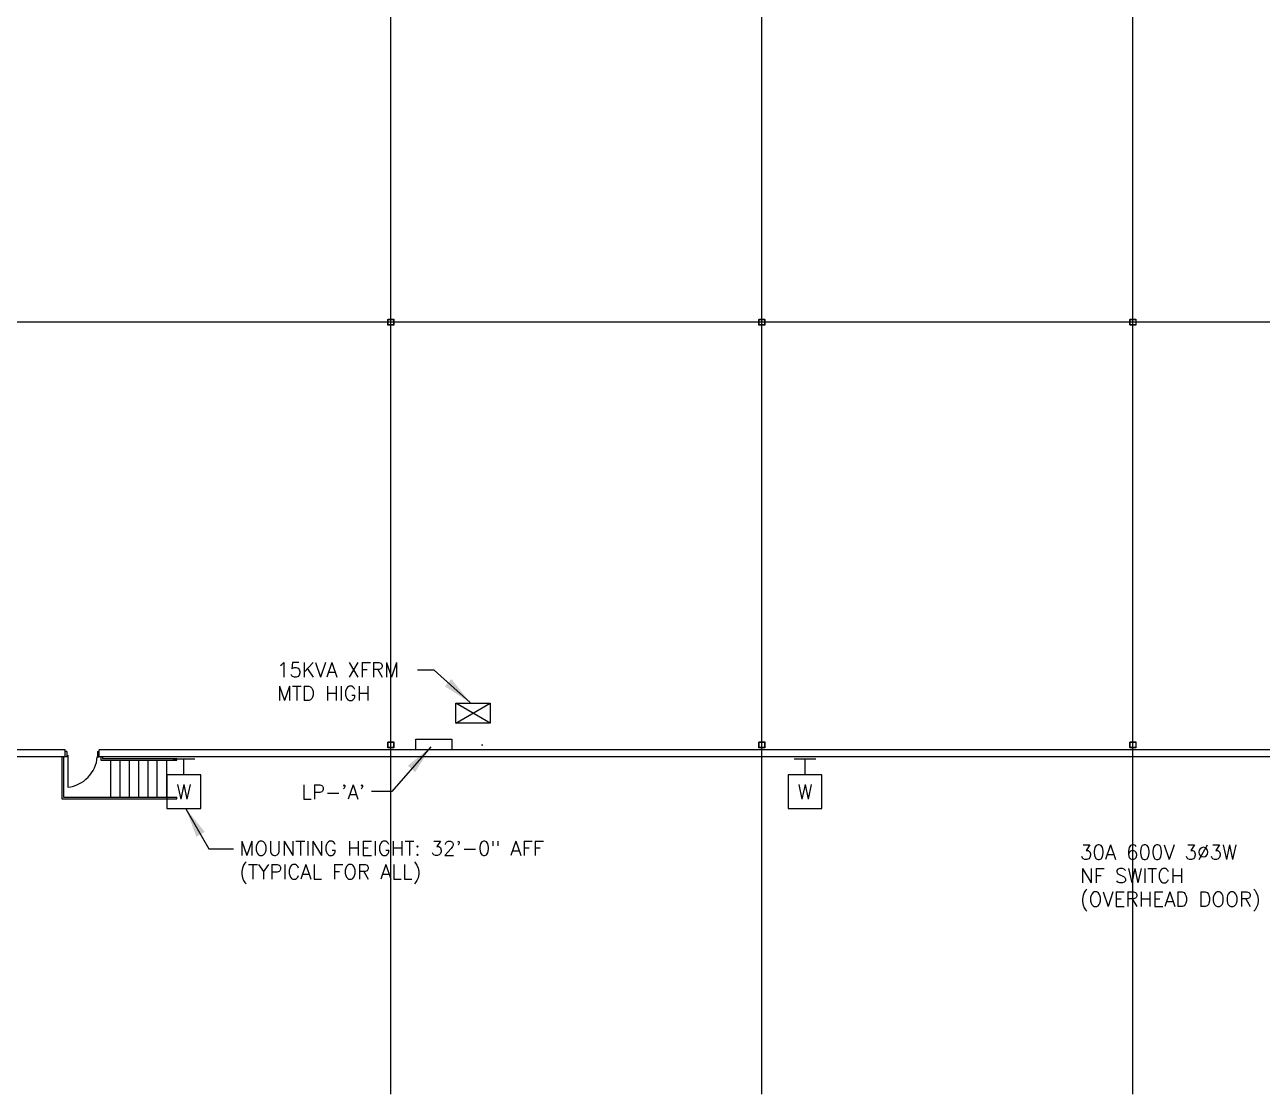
# Model space of a CAD drawing. Header units: millimetres. Extents: x 626570 to 643256, y 6233 to 11343.
# Drawn here: x 629262 to 630702, y 6628 to 7873 of the extents above; entities that cross this region are included whole.
import ezdxf
from ezdxf.enums import TextEntityAlignment as Align

# ---------------------------------------------------------------- set-up
doc = ezdxf.new("R2010")
doc.units = ezdxf.units.MM
doc.header["$LTSCALE"] = 4000
doc.header["$MEASUREMENT"] = 0
doc.linetypes.add('DASHDOT', pattern=[1, 0.5, -0.25, 0, -0.25])
doc.layers.get('0').update_dxf_attribs({"linetype": 'CONTINUOUS'})
for name, color, linetype in [('2012-201_DOOR', 4, 'CONTINUOUS'), ('2012-201_STAIRS', 4, 'CONTINUOUS'), ('2012-201_WALL-FLEXWALL', 7, 'CONTINUOUS'), ('DOOR-THRESHOLD-42', 4, 'CONTINUOUS'), ('LTG', 6, 'CONTINUOUS'), ('MASTERFOUNDATION_1', 4, 'DASHDOT'), ('MASTERFOUNDATION_25', 7, 'CONTINUOUS'), ('POWER', 3, 'CONTINUOUS')]:
    doc.layers.add(name, color=color, linetype=linetype)
doc.styles.get("Standard").update_dxf_attribs({"font": 'simplex.shx'})
doc.dimstyles.get("Standard").update_dxf_attribs({"dimtxt": 0.18, "dimasz": 0.18, "dimexe": 0.18, "dimexo": 0.0625, "dimgap": 0.09, "dimtad": 0, "dimtih": 1, "dimtoh": 1, "dimdec": 4, "dimzin": 0, "dimdsep": 46, "dimtxsty": 'Standard', "dimcen": 0.09, "dimadec": 0, "dimazin": 0, "dimtfac": 1, "dimtdec": 4, "dimtofl": 0, "dimtmove": 0, "dimatfit": 3, "dimfxl": 1, "dimtolj": 1, "dimtzin": 0, "dimarcsym": 0})

# ---------------------------------------------------------------- blocks, each defined once
blk = doc.blocks.new('WD')
for p, q in [((322, 0), (-322, 0)), ((0, -465), (0, 0))]:
    blk.add_line(p, q)
blk.add_lwpolyline([(-500, -465), (-500, -1465), (500, -1465), (500, -465)], close=True)
blk.add_text('W', height=430).set_placement((0, -965), align=Align.MIDDLE)
blk = doc.blocks.new('42PNL')
blk.add_lwpolyline([(-178, 0), (178, 0), (178, -105), (-178, -105)], close=True)
blk = doc.blocks.new('15KVA')
for p, q in [((254, -292), (-254, 0)), ((-254, -292), (254, 0))]:
    blk.add_line(p, q)
blk.add_lwpolyline([(-254, 0), (254, 0), (254, -292), (-254, -292)], close=True)

msp = doc.modelspace()

# ---------------------------------------------------------------- linework, layer by layer
at = {"layer": '2012-201_DOOR', "linetype": 'Continuous'}
for p, q in [((629310.6, 7026.5), (629308.7, 7026.5)), ((629310.6, 7020.6), (629308.7, 7020.6)), ((629310.6, 7026.5), (629310.6, 7020.6)), ((629311.6, 7022.6), (629311.6, 6985.2)), ((629346.1, 7026.5), (629348, 7026.5)), ((629346.1, 7026.5), (629346.1, 7020.6)), ((629346.1, 7020.6), (629348, 7020.6))]:
    msp.add_line(p, q, dxfattribs=at)
at = {"layer": '2012-201_STAIRS', "linetype": 'Continuous'}
for p, q in [((629304.7, 7020.6), (629304.7, 6971.4)), ((629306.7, 7020.6), (629306.7, 6973.4)), ((629350, 7020.6), (629350, 7016.7)), ((629350, 7016.7), (629438.6, 7016.7)), ((629352, 7020.6), (629352, 7018.7)), ((629352, 7018.7), (629438.6, 7018.7)), ((629361.8, 6973.4), (629361.8, 7016.7)), ((629372.6, 6973.4), (629372.6, 7016.7)), ((629383.5, 6973.4), (629383.5, 7016.7)), ((629394.3, 6973.4), (629394.3, 7016.7)), ((629405.1, 6973.4), (629405.1, 7016.7)), ((629415.9, 6973.4), (629415.9, 7016.7)), ((629426.8, 6973.4), (629426.8, 7016.7)), ((629438.6, 7016.7), (629438.6, 7018.7)), ((629306.7, 6973.4), (629438.6, 6973.4)), ((629438.6, 6971.4), (629438.6, 6973.4)), ((629304.7, 6971.4), (629438.6, 6971.4))]:
    msp.add_line(p, q, dxfattribs=at)
at = {"layer": '2012-201_WALL-FLEXWALL', "linetype": 'Continuous'}
for p, q in [((629308.7, 7028.5), (627960.4, 7028.5)), ((629308.7, 7020.6), (627960.4, 7020.6)), ((629308.7, 7020.6), (629308.7, 7028.5)), ((630994.2, 7028.5), (629348, 7028.5)), ((629348, 7020.6), (629348, 7028.5)), ((630994.2, 7020.6), (629348, 7020.6))]:
    msp.add_line(p, q, dxfattribs=at)
at = {"layer": 'DOOR-THRESHOLD-42', "linetype": 'Continuous'}
msp.add_arc((629307.7, 7023.4), 38.4, 275.795, 355.819, dxfattribs=at)
at = {"layer": 'MASTERFOUNDATION_1', "linetype": 'DASHDOT'}
for p, q in [((629687.8, 6627.5), (629687.8, 11123.2)), ((630119.8, 6627.5), (630119.8, 11123.2)), ((630551.8, 6627.5), (630551.8, 11123.2)), ((643023.9, 7526.6), (626795.2, 7526.6)), ((643023.9, 7526.6), (626795.2, 7526.6)), ((626794.1, 7034.4), (643036.1, 7034.4))]:
    msp.add_line(p, q, dxfattribs=at)
at = {"layer": 'MASTERFOUNDATION_25', "linetype": 'Continuous', "flags": 128}
for points in [[(629684.9, 7530.1), (629690.7, 7530.1), (629690.7, 7530.1), (629690.7, 7530.1), (629690.7, 7530.1), (629690.8, 7530.1), (629690.8, 7530.1), (629690.8, 7530.1), (629690.8, 7530.1), (629690.8, 7530.1), (629690.9, 7530.1), (629690.9, 7530.1), (629690.9, 7530.1), (629690.9, 7530.1), (629691, 7530), (629691, 7530), (629691, 7530), (629691, 7530), (629691, 7530), (629691, 7530), (629691.1, 7530), (629691.1, 7530), (629691.1, 7529.9), (629691.1, 7529.9), (629691.1, 7529.9), (629691.1, 7529.9), (629691.2, 7529.9), (629691.2, 7529.9), (629691.2, 7529.9), (629691.2, 7529.8), (629691.2, 7529.8), (629691.2, 7529.8), (629691.2, 7529.8), (629691.2, 7529.8), (629691.2, 7529.7), (629691.3, 7529.7), (629691.3, 7529.7), (629691.3, 7529.7), (629691.3, 7529.7), (629691.3, 7529.6), (629691.3, 7529.6), (629691.3, 7529.6), (629691.3, 7529.6), (629691.3, 7529.6), (629691.3, 7529.5), (629691.3, 7529.5), (629691.3, 7529.5), (629691.3, 7523.7), (629691.3, 7523.7), (629691.3, 7523.7), (629691.3, 7523.7), (629691.3, 7523.6), (629691.3, 7523.6), (629691.3, 7523.6), (629691.3, 7523.6), (629691.3, 7523.6), (629691.3, 7523.5), (629691.3, 7523.5), (629691.3, 7523.5), (629691.2, 7523.5), (629691.2, 7523.5), (629691.2, 7523.4), (629691.2, 7523.4), (629691.2, 7523.4), (629691.2, 7523.4), (629691.2, 7523.4), (629691.2, 7523.3), (629691.2, 7523.3), (629691.1, 7523.3), (629691.1, 7523.3), (629691.1, 7523.3), (629691.1, 7523.3), (629691.1, 7523.3), (629691.1, 7523.2), (629691, 7523.2), (629691, 7523.2), (629691, 7523.2), (629691, 7523.2), (629691, 7523.2), (629691, 7523.2), (629690.9, 7523.2), (629690.9, 7523.2), (629690.9, 7523.1), (629690.9, 7523.1), (629690.8, 7523.1), (629690.8, 7523.1), (629690.8, 7523.1), (629690.8, 7523.1), (629690.8, 7523.1), (629690.7, 7523.1), (629690.7, 7523.1), (629690.7, 7523.1), (629690.7, 7523.1), (629684.9, 7523.1), (629684.9, 7523.1), (629684.9, 7523.1), (629684.9, 7523.1), (629684.8, 7523.1), (629684.8, 7523.1), (629684.8, 7523.1), (629684.8, 7523.1), (629684.7, 7523.1), (629684.7, 7523.1), (629684.7, 7523.1), (629684.7, 7523.2), (629684.7, 7523.2), (629684.6, 7523.2), (629684.6, 7523.2), (629684.6, 7523.2), (629684.6, 7523.2), (629684.6, 7523.2), (629684.6, 7523.2), (629684.5, 7523.2), (629684.5, 7523.3), (629684.5, 7523.3), (629684.5, 7523.3), (629684.5, 7523.3), (629684.5, 7523.3), (629684.4, 7523.3), (629684.4, 7523.3), (629684.4, 7523.4), (629684.4, 7523.4), (629684.4, 7523.4), (629684.4, 7523.4), (629684.4, 7523.4), (629684.4, 7523.5), (629684.4, 7523.5), (629684.3, 7523.5), (629684.3, 7523.5), (629684.3, 7523.5), (629684.3, 7523.6), (629684.3, 7523.6), (629684.3, 7523.6), (629684.3, 7523.6), (629684.3, 7523.6), (629684.3, 7523.7), (629684.3, 7523.7), (629684.3, 7523.7), (629684.3, 7523.7), (629684.3, 7529.5), (629684.3, 7529.5), (629684.3, 7529.5), (629684.3, 7529.6), (629684.3, 7529.6), (629684.3, 7529.6), (629684.3, 7529.6), (629684.3, 7529.6), (629684.3, 7529.7), (629684.3, 7529.7), (629684.3, 7529.7), (629684.3, 7529.7), (629684.4, 7529.7), (629684.4, 7529.8), (629684.4, 7529.8), (629684.4, 7529.8), (629684.4, 7529.8), (629684.4, 7529.8), (629684.4, 7529.9), (629684.4, 7529.9), (629684.4, 7529.9), (629684.5, 7529.9), (629684.5, 7529.9), (629684.5, 7529.9), (629684.5, 7529.9), (629684.5, 7530), (629684.5, 7530), (629684.6, 7530), (629684.6, 7530), (629684.6, 7530), (629684.6, 7530), (629684.6, 7530), (629684.6, 7530), (629684.7, 7530.1), (629684.7, 7530.1), (629684.7, 7530.1), (629684.7, 7530.1), (629684.7, 7530.1), (629684.8, 7530.1), (629684.8, 7530.1), (629684.8, 7530.1), (629684.8, 7530.1), (629684.9, 7530.1), (629684.9, 7530.1), (629684.9, 7530.1), (629684.9, 7530.1)], [(629684.9, 7529.8), (629690.7, 7529.8), (629690.7, 7529.8), (629690.7, 7529.8), (629690.7, 7529.8), (629690.7, 7529.8), (629690.7, 7529.8), (629690.7, 7529.8), (629690.8, 7529.8), (629690.8, 7529.8), (629690.8, 7529.8), (629690.8, 7529.8), (629690.8, 7529.8), (629690.8, 7529.8), (629690.8, 7529.8), (629690.8, 7529.8), (629690.8, 7529.8), (629690.8, 7529.7), (629690.9, 7529.7), (629690.9, 7529.7), (629690.9, 7529.7), (629690.9, 7529.7), (629690.9, 7529.7), (629690.9, 7529.7), (629690.9, 7529.7), (629690.9, 7529.7), (629690.9, 7529.7), (629690.9, 7529.7), (629690.9, 7529.7), (629690.9, 7529.7), (629690.9, 7529.7), (629690.9, 7529.6), (629691, 7529.6), (629691, 7529.6), (629691, 7529.6), (629691, 7529.6), (629691, 7529.6), (629691, 7529.6), (629691, 7529.6), (629691, 7529.6), (629691, 7529.6), (629691, 7529.5), (629691, 7529.5), (629691, 7529.5), (629691, 7529.5), (629691, 7529.5), (629691, 7529.5), (629691, 7523.7), (629691, 7523.7), (629691, 7523.7), (629691, 7523.7), (629691, 7523.7), (629691, 7523.7), (629691, 7523.7), (629691, 7523.7), (629691, 7523.6), (629691, 7523.6), (629691, 7523.6), (629691, 7523.6), (629691, 7523.6), (629691, 7523.6), (629691, 7523.6), (629690.9, 7523.6), (629690.9, 7523.6), (629690.9, 7523.6), (629690.9, 7523.5), (629690.9, 7523.5), (629690.9, 7523.5), (629690.9, 7523.5), (629690.9, 7523.5), (629690.9, 7523.5), (629690.9, 7523.5), (629690.9, 7523.5), (629690.9, 7523.5), (629690.9, 7523.5), (629690.9, 7523.5), (629690.8, 7523.5), (629690.8, 7523.5), (629690.8, 7523.5), (629690.8, 7523.5), (629690.8, 7523.4), (629690.8, 7523.4), (629690.8, 7523.4), (629690.8, 7523.4), (629690.8, 7523.4), (629690.8, 7523.4), (629690.7, 7523.4), (629690.7, 7523.4), (629690.7, 7523.4), (629690.7, 7523.4), (629690.7, 7523.4), (629690.7, 7523.4), (629690.7, 7523.4), (629684.9, 7523.4), (629684.9, 7523.4), (629684.9, 7523.4), (629684.9, 7523.4), (629684.9, 7523.4), (629684.9, 7523.4), (629684.9, 7523.4), (629684.8, 7523.4), (629684.8, 7523.4), (629684.8, 7523.4), (629684.8, 7523.4), (629684.8, 7523.4), (629684.8, 7523.4), (629684.8, 7523.5), (629684.8, 7523.5), (629684.8, 7523.5), (629684.8, 7523.5), (629684.7, 7523.5), (629684.7, 7523.5), (629684.7, 7523.5), (629684.7, 7523.5), (629684.7, 7523.5), (629684.7, 7523.5), (629684.7, 7523.5), (629684.7, 7523.5), (629684.7, 7523.5), (629684.7, 7523.5), (629684.7, 7523.5), (629684.7, 7523.6), (629684.7, 7523.6), (629684.7, 7523.6), (629684.6, 7523.6), (629684.6, 7523.6), (629684.6, 7523.6), (629684.6, 7523.6), (629684.6, 7523.6), (629684.6, 7523.6), (629684.6, 7523.6), (629684.6, 7523.7), (629684.6, 7523.7), (629684.6, 7523.7), (629684.6, 7523.7), (629684.6, 7523.7), (629684.6, 7523.7), (629684.6, 7523.7), (629684.6, 7523.7), (629684.6, 7529.5), (629684.6, 7529.5), (629684.6, 7529.5), (629684.6, 7529.5), (629684.6, 7529.5), (629684.6, 7529.5), (629684.6, 7529.6), (629684.6, 7529.6), (629684.6, 7529.6), (629684.6, 7529.6), (629684.6, 7529.6), (629684.6, 7529.6), (629684.6, 7529.6), (629684.6, 7529.6), (629684.6, 7529.6), (629684.7, 7529.6), (629684.7, 7529.7), (629684.7, 7529.7), (629684.7, 7529.7), (629684.7, 7529.7), (629684.7, 7529.7), (629684.7, 7529.7), (629684.7, 7529.7), (629684.7, 7529.7), (629684.7, 7529.7), (629684.7, 7529.7), (629684.7, 7529.7), (629684.7, 7529.7), (629684.7, 7529.7), (629684.8, 7529.7), (629684.8, 7529.8), (629684.8, 7529.8), (629684.8, 7529.8), (629684.8, 7529.8), (629684.8, 7529.8), (629684.8, 7529.8), (629684.8, 7529.8), (629684.8, 7529.8), (629684.8, 7529.8), (629684.9, 7529.8), (629684.9, 7529.8), (629684.9, 7529.8), (629684.9, 7529.8), (629684.9, 7529.8), (629684.9, 7529.8), (629684.9, 7529.8)], [(630116.9, 7530.1), (630122.6, 7530.1), (630122.7, 7530.1), (630122.7, 7530.1), (630122.7, 7530.1), (630122.7, 7530.1), (630122.7, 7530.1), (630122.8, 7530.1), (630122.8, 7530.1), (630122.8, 7530.1), (630122.8, 7530.1), (630122.9, 7530.1), (630122.9, 7530.1), (630122.9, 7530.1), (630122.9, 7530), (630122.9, 7530), (630123, 7530), (630123, 7530), (630123, 7530), (630123, 7530), (630123, 7530), (630123, 7530), (630123.1, 7529.9), (630123.1, 7529.9), (630123.1, 7529.9), (630123.1, 7529.9), (630123.1, 7529.9), (630123.1, 7529.9), (630123.1, 7529.9), (630123.2, 7529.8), (630123.2, 7529.8), (630123.2, 7529.8), (630123.2, 7529.8), (630123.2, 7529.8), (630123.2, 7529.7), (630123.2, 7529.7), (630123.2, 7529.7), (630123.2, 7529.7), (630123.2, 7529.7), (630123.2, 7529.6), (630123.2, 7529.6), (630123.3, 7529.6), (630123.3, 7529.6), (630123.3, 7529.6), (630123.3, 7529.5), (630123.3, 7529.5), (630123.3, 7529.5), (630123.3, 7523.7), (630123.3, 7523.7), (630123.3, 7523.7), (630123.3, 7523.7), (630123.3, 7523.6), (630123.3, 7523.6), (630123.2, 7523.6), (630123.2, 7523.6), (630123.2, 7523.6), (630123.2, 7523.5), (630123.2, 7523.5), (630123.2, 7523.5), (630123.2, 7523.5), (630123.2, 7523.5), (630123.2, 7523.4), (630123.2, 7523.4), (630123.2, 7523.4), (630123.2, 7523.4), (630123.1, 7523.4), (630123.1, 7523.3), (630123.1, 7523.3), (630123.1, 7523.3), (630123.1, 7523.3), (630123.1, 7523.3), (630123.1, 7523.3), (630123, 7523.3), (630123, 7523.2), (630123, 7523.2), (630123, 7523.2), (630123, 7523.2), (630123, 7523.2), (630122.9, 7523.2), (630122.9, 7523.2), (630122.9, 7523.2), (630122.9, 7523.2), (630122.9, 7523.1), (630122.8, 7523.1), (630122.8, 7523.1), (630122.8, 7523.1), (630122.8, 7523.1), (630122.7, 7523.1), (630122.7, 7523.1), (630122.7, 7523.1), (630122.7, 7523.1), (630122.7, 7523.1), (630122.6, 7523.1), (630116.9, 7523.1), (630116.9, 7523.1), (630116.8, 7523.1), (630116.8, 7523.1), (630116.8, 7523.1), (630116.8, 7523.1), (630116.8, 7523.1), (630116.7, 7523.1), (630116.7, 7523.1), (630116.7, 7523.1), (630116.7, 7523.1), (630116.7, 7523.2), (630116.6, 7523.2), (630116.6, 7523.2), (630116.6, 7523.2), (630116.6, 7523.2), (630116.6, 7523.2), (630116.5, 7523.2), (630116.5, 7523.2), (630116.5, 7523.2), (630116.5, 7523.3), (630116.5, 7523.3), (630116.5, 7523.3), (630116.4, 7523.3), (630116.4, 7523.3), (630116.4, 7523.3), (630116.4, 7523.3), (630116.4, 7523.4), (630116.4, 7523.4), (630116.4, 7523.4), (630116.3, 7523.4), (630116.3, 7523.4), (630116.3, 7523.5), (630116.3, 7523.5), (630116.3, 7523.5), (630116.3, 7523.5), (630116.3, 7523.5), (630116.3, 7523.6), (630116.3, 7523.6), (630116.3, 7523.6), (630116.3, 7523.6), (630116.3, 7523.6), (630116.3, 7523.7), (630116.3, 7523.7), (630116.3, 7523.7), (630116.3, 7523.7), (630116.3, 7529.5), (630116.3, 7529.5), (630116.3, 7529.5), (630116.3, 7529.6), (630116.3, 7529.6), (630116.3, 7529.6), (630116.3, 7529.6), (630116.3, 7529.6), (630116.3, 7529.7), (630116.3, 7529.7), (630116.3, 7529.7), (630116.3, 7529.7), (630116.3, 7529.7), (630116.3, 7529.8), (630116.3, 7529.8), (630116.3, 7529.8), (630116.4, 7529.8), (630116.4, 7529.8), (630116.4, 7529.9), (630116.4, 7529.9), (630116.4, 7529.9), (630116.4, 7529.9), (630116.4, 7529.9), (630116.5, 7529.9), (630116.5, 7529.9), (630116.5, 7530), (630116.5, 7530), (630116.5, 7530), (630116.5, 7530), (630116.6, 7530), (630116.6, 7530), (630116.6, 7530), (630116.6, 7530), (630116.6, 7530.1), (630116.7, 7530.1), (630116.7, 7530.1), (630116.7, 7530.1), (630116.7, 7530.1), (630116.7, 7530.1), (630116.8, 7530.1), (630116.8, 7530.1), (630116.8, 7530.1), (630116.8, 7530.1), (630116.8, 7530.1), (630116.9, 7530.1), (630116.9, 7530.1)], [(630116.9, 7529.8), (630122.6, 7529.8), (630122.7, 7529.8), (630122.7, 7529.8), (630122.7, 7529.8), (630122.7, 7529.8), (630122.7, 7529.8), (630122.7, 7529.8), (630122.7, 7529.8), (630122.7, 7529.8), (630122.7, 7529.8), (630122.7, 7529.8), (630122.8, 7529.8), (630122.8, 7529.8), (630122.8, 7529.8), (630122.8, 7529.8), (630122.8, 7529.8), (630122.8, 7529.7), (630122.8, 7529.7), (630122.8, 7529.7), (630122.8, 7529.7), (630122.8, 7529.7), (630122.8, 7529.7), (630122.9, 7529.7), (630122.9, 7529.7), (630122.9, 7529.7), (630122.9, 7529.7), (630122.9, 7529.7), (630122.9, 7529.7), (630122.9, 7529.7), (630122.9, 7529.7), (630122.9, 7529.6), (630122.9, 7529.6), (630122.9, 7529.6), (630122.9, 7529.6), (630122.9, 7529.6), (630122.9, 7529.6), (630122.9, 7529.6), (630122.9, 7529.6), (630122.9, 7529.6), (630122.9, 7529.6), (630122.9, 7529.5), (630122.9, 7529.5), (630122.9, 7529.5), (630122.9, 7529.5), (630122.9, 7529.5), (630122.9, 7529.5), (630122.9, 7523.7), (630122.9, 7523.7), (630122.9, 7523.7), (630122.9, 7523.7), (630122.9, 7523.7), (630122.9, 7523.7), (630122.9, 7523.7), (630122.9, 7523.7), (630122.9, 7523.6), (630122.9, 7523.6), (630122.9, 7523.6), (630122.9, 7523.6), (630122.9, 7523.6), (630122.9, 7523.6), (630122.9, 7523.6), (630122.9, 7523.6), (630122.9, 7523.6), (630122.9, 7523.6), (630122.9, 7523.5), (630122.9, 7523.5), (630122.9, 7523.5), (630122.9, 7523.5), (630122.9, 7523.5), (630122.9, 7523.5), (630122.8, 7523.5), (630122.8, 7523.5), (630122.8, 7523.5), (630122.8, 7523.5), (630122.8, 7523.5), (630122.8, 7523.5), (630122.8, 7523.5), (630122.8, 7523.5), (630122.8, 7523.5), (630122.8, 7523.4), (630122.8, 7523.4), (630122.7, 7523.4), (630122.7, 7523.4), (630122.7, 7523.4), (630122.7, 7523.4), (630122.7, 7523.4), (630122.7, 7523.4), (630122.7, 7523.4), (630122.7, 7523.4), (630122.7, 7523.4), (630122.7, 7523.4), (630122.6, 7523.4), (630116.9, 7523.4), (630116.9, 7523.4), (630116.9, 7523.4), (630116.9, 7523.4), (630116.8, 7523.4), (630116.8, 7523.4), (630116.8, 7523.4), (630116.8, 7523.4), (630116.8, 7523.4), (630116.8, 7523.4), (630116.8, 7523.4), (630116.8, 7523.4), (630116.8, 7523.4), (630116.7, 7523.5), (630116.7, 7523.5), (630116.7, 7523.5), (630116.7, 7523.5), (630116.7, 7523.5), (630116.7, 7523.5), (630116.7, 7523.5), (630116.7, 7523.5), (630116.7, 7523.5), (630116.7, 7523.5), (630116.7, 7523.5), (630116.7, 7523.5), (630116.6, 7523.5), (630116.6, 7523.5), (630116.6, 7523.5), (630116.6, 7523.6), (630116.6, 7523.6), (630116.6, 7523.6), (630116.6, 7523.6), (630116.6, 7523.6), (630116.6, 7523.6), (630116.6, 7523.6), (630116.6, 7523.6), (630116.6, 7523.6), (630116.6, 7523.6), (630116.6, 7523.7), (630116.6, 7523.7), (630116.6, 7523.7), (630116.6, 7523.7), (630116.6, 7523.7), (630116.6, 7523.7), (630116.6, 7523.7), (630116.6, 7523.7), (630116.6, 7529.5), (630116.6, 7529.5), (630116.6, 7529.5), (630116.6, 7529.5), (630116.6, 7529.5), (630116.6, 7529.5), (630116.6, 7529.6), (630116.6, 7529.6), (630116.6, 7529.6), (630116.6, 7529.6), (630116.6, 7529.6), (630116.6, 7529.6), (630116.6, 7529.6), (630116.6, 7529.6), (630116.6, 7529.6), (630116.6, 7529.6), (630116.6, 7529.7), (630116.6, 7529.7), (630116.6, 7529.7), (630116.6, 7529.7), (630116.6, 7529.7), (630116.7, 7529.7), (630116.7, 7529.7), (630116.7, 7529.7), (630116.7, 7529.7), (630116.7, 7529.7), (630116.7, 7529.7), (630116.7, 7529.7), (630116.7, 7529.7), (630116.7, 7529.7), (630116.7, 7529.8), (630116.7, 7529.8), (630116.7, 7529.8), (630116.8, 7529.8), (630116.8, 7529.8), (630116.8, 7529.8), (630116.8, 7529.8), (630116.8, 7529.8), (630116.8, 7529.8), (630116.8, 7529.8), (630116.8, 7529.8), (630116.8, 7529.8), (630116.9, 7529.8), (630116.9, 7529.8), (630116.9, 7529.8), (630116.9, 7529.8)], [(630548.9, 7530.1), (630554.7, 7530.1), (630554.7, 7530.1), (630554.7, 7530.1), (630554.8, 7530.1), (630554.8, 7530.1), (630554.8, 7530.1), (630554.8, 7530.1), (630554.8, 7530.1), (630554.9, 7530.1), (630554.9, 7530.1), (630554.9, 7530.1), (630554.9, 7530.1), (630554.9, 7530.1), (630555, 7530), (630555, 7530), (630555, 7530), (630555, 7530), (630555, 7530), (630555.1, 7530), (630555.1, 7530), (630555.1, 7530), (630555.1, 7529.9), (630555.1, 7529.9), (630555.1, 7529.9), (630555.2, 7529.9), (630555.2, 7529.9), (630555.2, 7529.9), (630555.2, 7529.9), (630555.2, 7529.8), (630555.2, 7529.8), (630555.2, 7529.8), (630555.2, 7529.8), (630555.3, 7529.8), (630555.3, 7529.7), (630555.3, 7529.7), (630555.3, 7529.7), (630555.3, 7529.7), (630555.3, 7529.7), (630555.3, 7529.6), (630555.3, 7529.6), (630555.3, 7529.6), (630555.3, 7529.6), (630555.3, 7529.6), (630555.3, 7529.5), (630555.3, 7529.5), (630555.3, 7529.5), (630555.3, 7523.7), (630555.3, 7523.7), (630555.3, 7523.7), (630555.3, 7523.7), (630555.3, 7523.6), (630555.3, 7523.6), (630555.3, 7523.6), (630555.3, 7523.6), (630555.3, 7523.6), (630555.3, 7523.5), (630555.3, 7523.5), (630555.3, 7523.5), (630555.3, 7523.5), (630555.3, 7523.5), (630555.2, 7523.4), (630555.2, 7523.4), (630555.2, 7523.4), (630555.2, 7523.4), (630555.2, 7523.4), (630555.2, 7523.3), (630555.2, 7523.3), (630555.2, 7523.3), (630555.1, 7523.3), (630555.1, 7523.3), (630555.1, 7523.3), (630555.1, 7523.3), (630555.1, 7523.2), (630555.1, 7523.2), (630555, 7523.2), (630555, 7523.2), (630555, 7523.2), (630555, 7523.2), (630555, 7523.2), (630554.9, 7523.2), (630554.9, 7523.2), (630554.9, 7523.1), (630554.9, 7523.1), (630554.9, 7523.1), (630554.8, 7523.1), (630554.8, 7523.1), (630554.8, 7523.1), (630554.8, 7523.1), (630554.8, 7523.1), (630554.7, 7523.1), (630554.7, 7523.1), (630554.7, 7523.1), (630548.9, 7523.1), (630548.9, 7523.1), (630548.9, 7523.1), (630548.9, 7523.1), (630548.9, 7523.1), (630548.8, 7523.1), (630548.8, 7523.1), (630548.8, 7523.1), (630548.8, 7523.1), (630548.7, 7523.1), (630548.7, 7523.1), (630548.7, 7523.2), (630548.7, 7523.2), (630548.7, 7523.2), (630548.6, 7523.2), (630548.6, 7523.2), (630548.6, 7523.2), (630548.6, 7523.2), (630548.6, 7523.2), (630548.6, 7523.2), (630548.5, 7523.3), (630548.5, 7523.3), (630548.5, 7523.3), (630548.5, 7523.3), (630548.5, 7523.3), (630548.5, 7523.3), (630548.4, 7523.3), (630548.4, 7523.4), (630548.4, 7523.4), (630548.4, 7523.4), (630548.4, 7523.4), (630548.4, 7523.4), (630548.4, 7523.5), (630548.4, 7523.5), (630548.4, 7523.5), (630548.4, 7523.5), (630548.3, 7523.5), (630548.3, 7523.6), (630548.3, 7523.6), (630548.3, 7523.6), (630548.3, 7523.6), (630548.3, 7523.6), (630548.3, 7523.7), (630548.3, 7523.7), (630548.3, 7523.7), (630548.3, 7523.7), (630548.3, 7529.5), (630548.3, 7529.5), (630548.3, 7529.5), (630548.3, 7529.6), (630548.3, 7529.6), (630548.3, 7529.6), (630548.3, 7529.6), (630548.3, 7529.6), (630548.3, 7529.7), (630548.3, 7529.7), (630548.4, 7529.7), (630548.4, 7529.7), (630548.4, 7529.7), (630548.4, 7529.8), (630548.4, 7529.8), (630548.4, 7529.8), (630548.4, 7529.8), (630548.4, 7529.8), (630548.4, 7529.9), (630548.4, 7529.9), (630548.5, 7529.9), (630548.5, 7529.9), (630548.5, 7529.9), (630548.5, 7529.9), (630548.5, 7529.9), (630548.5, 7530), (630548.6, 7530), (630548.6, 7530), (630548.6, 7530), (630548.6, 7530), (630548.6, 7530), (630548.6, 7530), (630548.7, 7530), (630548.7, 7530.1), (630548.7, 7530.1), (630548.7, 7530.1), (630548.7, 7530.1), (630548.8, 7530.1), (630548.8, 7530.1), (630548.8, 7530.1), (630548.8, 7530.1), (630548.9, 7530.1), (630548.9, 7530.1), (630548.9, 7530.1), (630548.9, 7530.1), (630548.9, 7530.1)], [(630548.9, 7529.8), (630554.7, 7529.8), (630554.7, 7529.8), (630554.7, 7529.8), (630554.7, 7529.8), (630554.7, 7529.8), (630554.7, 7529.8), (630554.8, 7529.8), (630554.8, 7529.8), (630554.8, 7529.8), (630554.8, 7529.8), (630554.8, 7529.8), (630554.8, 7529.8), (630554.8, 7529.8), (630554.8, 7529.8), (630554.8, 7529.8), (630554.8, 7529.8), (630554.9, 7529.7), (630554.9, 7529.7), (630554.9, 7529.7), (630554.9, 7529.7), (630554.9, 7529.7), (630554.9, 7529.7), (630554.9, 7529.7), (630554.9, 7529.7), (630554.9, 7529.7), (630554.9, 7529.7), (630554.9, 7529.7), (630554.9, 7529.7), (630554.9, 7529.7), (630555, 7529.7), (630555, 7529.6), (630555, 7529.6), (630555, 7529.6), (630555, 7529.6), (630555, 7529.6), (630555, 7529.6), (630555, 7529.6), (630555, 7529.6), (630555, 7529.6), (630555, 7529.6), (630555, 7529.5), (630555, 7529.5), (630555, 7529.5), (630555, 7529.5), (630555, 7529.5), (630555, 7529.5), (630555, 7523.7), (630555, 7523.7), (630555, 7523.7), (630555, 7523.7), (630555, 7523.7), (630555, 7523.7), (630555, 7523.7), (630555, 7523.7), (630555, 7523.6), (630555, 7523.6), (630555, 7523.6), (630555, 7523.6), (630555, 7523.6), (630555, 7523.6), (630555, 7523.6), (630555, 7523.6), (630555, 7523.6), (630554.9, 7523.6), (630554.9, 7523.5), (630554.9, 7523.5), (630554.9, 7523.5), (630554.9, 7523.5), (630554.9, 7523.5), (630554.9, 7523.5), (630554.9, 7523.5), (630554.9, 7523.5), (630554.9, 7523.5), (630554.9, 7523.5), (630554.9, 7523.5), (630554.9, 7523.5), (630554.8, 7523.5), (630554.8, 7523.5), (630554.8, 7523.5), (630554.8, 7523.4), (630554.8, 7523.4), (630554.8, 7523.4), (630554.8, 7523.4), (630554.8, 7523.4), (630554.8, 7523.4), (630554.8, 7523.4), (630554.7, 7523.4), (630554.7, 7523.4), (630554.7, 7523.4), (630554.7, 7523.4), (630554.7, 7523.4), (630554.7, 7523.4), (630548.9, 7523.4), (630548.9, 7523.4), (630548.9, 7523.4), (630548.9, 7523.4), (630548.9, 7523.4), (630548.9, 7523.4), (630548.9, 7523.4), (630548.9, 7523.4), (630548.9, 7523.4), (630548.8, 7523.4), (630548.8, 7523.4), (630548.8, 7523.4), (630548.8, 7523.4), (630548.8, 7523.5), (630548.8, 7523.5), (630548.8, 7523.5), (630548.8, 7523.5), (630548.8, 7523.5), (630548.8, 7523.5), (630548.7, 7523.5), (630548.7, 7523.5), (630548.7, 7523.5), (630548.7, 7523.5), (630548.7, 7523.5), (630548.7, 7523.5), (630548.7, 7523.5), (630548.7, 7523.5), (630548.7, 7523.5), (630548.7, 7523.6), (630548.7, 7523.6), (630548.7, 7523.6), (630548.7, 7523.6), (630548.7, 7523.6), (630548.7, 7523.6), (630548.7, 7523.6), (630548.6, 7523.6), (630548.6, 7523.6), (630548.6, 7523.6), (630548.6, 7523.7), (630548.6, 7523.7), (630548.6, 7523.7), (630548.6, 7523.7), (630548.6, 7523.7), (630548.6, 7523.7), (630548.6, 7523.7), (630548.6, 7523.7), (630548.6, 7529.5), (630548.6, 7529.5), (630548.6, 7529.5), (630548.6, 7529.5), (630548.6, 7529.5), (630548.6, 7529.5), (630548.6, 7529.6), (630548.6, 7529.6), (630548.6, 7529.6), (630548.6, 7529.6), (630548.6, 7529.6), (630548.7, 7529.6), (630548.7, 7529.6), (630548.7, 7529.6), (630548.7, 7529.6), (630548.7, 7529.6), (630548.7, 7529.7), (630548.7, 7529.7), (630548.7, 7529.7), (630548.7, 7529.7), (630548.7, 7529.7), (630548.7, 7529.7), (630548.7, 7529.7), (630548.7, 7529.7), (630548.7, 7529.7), (630548.7, 7529.7), (630548.7, 7529.7), (630548.8, 7529.7), (630548.8, 7529.7), (630548.8, 7529.7), (630548.8, 7529.8), (630548.8, 7529.8), (630548.8, 7529.8), (630548.8, 7529.8), (630548.8, 7529.8), (630548.8, 7529.8), (630548.8, 7529.8), (630548.9, 7529.8), (630548.9, 7529.8), (630548.9, 7529.8), (630548.9, 7529.8), (630548.9, 7529.8), (630548.9, 7529.8), (630548.9, 7529.8), (630548.9, 7529.8), (630548.9, 7529.8)], [(629684.9, 7037.9), (629690.7, 7037.9), (629690.7, 7037.9), (629690.7, 7037.9), (629690.7, 7037.9), (629690.8, 7037.9), (629690.8, 7037.9), (629690.8, 7037.9), (629690.8, 7037.9), (629690.8, 7037.9), (629690.9, 7037.9), (629690.9, 7037.9), (629690.9, 7037.9), (629690.9, 7037.8), (629691, 7037.8), (629691, 7037.8), (629691, 7037.8), (629691, 7037.8), (629691, 7037.8), (629691, 7037.8), (629691.1, 7037.8), (629691.1, 7037.8), (629691.1, 7037.7), (629691.1, 7037.7), (629691.1, 7037.7), (629691.1, 7037.7), (629691.2, 7037.7), (629691.2, 7037.7), (629691.2, 7037.6), (629691.2, 7037.6), (629691.2, 7037.6), (629691.2, 7037.6), (629691.2, 7037.6), (629691.2, 7037.6), (629691.2, 7037.5), (629691.3, 7037.5), (629691.3, 7037.5), (629691.3, 7037.5), (629691.3, 7037.5), (629691.3, 7037.4), (629691.3, 7037.4), (629691.3, 7037.4), (629691.3, 7037.4), (629691.3, 7037.3), (629691.3, 7037.3), (629691.3, 7037.3), (629691.3, 7037.3), (629691.3, 7031.5), (629691.3, 7031.5), (629691.3, 7031.5), (629691.3, 7031.5), (629691.3, 7031.4), (629691.3, 7031.4), (629691.3, 7031.4), (629691.3, 7031.4), (629691.3, 7031.4), (629691.3, 7031.3), (629691.3, 7031.3), (629691.3, 7031.3), (629691.2, 7031.3), (629691.2, 7031.3), (629691.2, 7031.2), (629691.2, 7031.2), (629691.2, 7031.2), (629691.2, 7031.2), (629691.2, 7031.2), (629691.2, 7031.1), (629691.2, 7031.1), (629691.1, 7031.1), (629691.1, 7031.1), (629691.1, 7031.1), (629691.1, 7031.1), (629691.1, 7031), (629691.1, 7031), (629691, 7031), (629691, 7031), (629691, 7031), (629691, 7031), (629691, 7031), (629691, 7031), (629690.9, 7031), (629690.9, 7030.9), (629690.9, 7030.9), (629690.9, 7030.9), (629690.8, 7030.9), (629690.8, 7030.9), (629690.8, 7030.9), (629690.8, 7030.9), (629690.8, 7030.9), (629690.7, 7030.9), (629690.7, 7030.9), (629690.7, 7030.9), (629690.7, 7030.9), (629684.9, 7030.9), (629684.9, 7030.9), (629684.9, 7030.9), (629684.9, 7030.9), (629684.8, 7030.9), (629684.8, 7030.9), (629684.8, 7030.9), (629684.8, 7030.9), (629684.7, 7030.9), (629684.7, 7030.9), (629684.7, 7030.9), (629684.7, 7030.9), (629684.7, 7031), (629684.6, 7031), (629684.6, 7031), (629684.6, 7031), (629684.6, 7031), (629684.6, 7031), (629684.6, 7031), (629684.5, 7031), (629684.5, 7031), (629684.5, 7031.1), (629684.5, 7031.1), (629684.5, 7031.1), (629684.5, 7031.1), (629684.4, 7031.1), (629684.4, 7031.1), (629684.4, 7031.2), (629684.4, 7031.2), (629684.4, 7031.2), (629684.4, 7031.2), (629684.4, 7031.2), (629684.4, 7031.3), (629684.4, 7031.3), (629684.3, 7031.3), (629684.3, 7031.3), (629684.3, 7031.3), (629684.3, 7031.4), (629684.3, 7031.4), (629684.3, 7031.4), (629684.3, 7031.4), (629684.3, 7031.4), (629684.3, 7031.5), (629684.3, 7031.5), (629684.3, 7031.5), (629684.3, 7031.5), (629684.3, 7037.3), (629684.3, 7037.3), (629684.3, 7037.3), (629684.3, 7037.3), (629684.3, 7037.4), (629684.3, 7037.4), (629684.3, 7037.4), (629684.3, 7037.4), (629684.3, 7037.5), (629684.3, 7037.5), (629684.3, 7037.5), (629684.3, 7037.5), (629684.4, 7037.5), (629684.4, 7037.6), (629684.4, 7037.6), (629684.4, 7037.6), (629684.4, 7037.6), (629684.4, 7037.6), (629684.4, 7037.6), (629684.4, 7037.7), (629684.4, 7037.7), (629684.5, 7037.7), (629684.5, 7037.7), (629684.5, 7037.7), (629684.5, 7037.7), (629684.5, 7037.8), (629684.5, 7037.8), (629684.6, 7037.8), (629684.6, 7037.8), (629684.6, 7037.8), (629684.6, 7037.8), (629684.6, 7037.8), (629684.6, 7037.8), (629684.7, 7037.8), (629684.7, 7037.9), (629684.7, 7037.9), (629684.7, 7037.9), (629684.7, 7037.9), (629684.8, 7037.9), (629684.8, 7037.9), (629684.8, 7037.9), (629684.8, 7037.9), (629684.9, 7037.9), (629684.9, 7037.9), (629684.9, 7037.9), (629684.9, 7037.9)], [(629684.9, 7037.6), (629690.7, 7037.6), (629690.7, 7037.6), (629690.7, 7037.6), (629690.7, 7037.6), (629690.7, 7037.6), (629690.7, 7037.6), (629690.7, 7037.6), (629690.8, 7037.6), (629690.8, 7037.6), (629690.8, 7037.6), (629690.8, 7037.6), (629690.8, 7037.6), (629690.8, 7037.6), (629690.8, 7037.6), (629690.8, 7037.6), (629690.8, 7037.5), (629690.8, 7037.5), (629690.9, 7037.5), (629690.9, 7037.5), (629690.9, 7037.5), (629690.9, 7037.5), (629690.9, 7037.5), (629690.9, 7037.5), (629690.9, 7037.5), (629690.9, 7037.5), (629690.9, 7037.5), (629690.9, 7037.5), (629690.9, 7037.5), (629690.9, 7037.5), (629690.9, 7037.4), (629690.9, 7037.4), (629691, 7037.4), (629691, 7037.4), (629691, 7037.4), (629691, 7037.4), (629691, 7037.4), (629691, 7037.4), (629691, 7037.4), (629691, 7037.4), (629691, 7037.3), (629691, 7037.3), (629691, 7037.3), (629691, 7037.3), (629691, 7037.3), (629691, 7037.3), (629691, 7037.3), (629691, 7031.5), (629691, 7031.5), (629691, 7031.5), (629691, 7031.5), (629691, 7031.5), (629691, 7031.5), (629691, 7031.5), (629691, 7031.5), (629691, 7031.4), (629691, 7031.4), (629691, 7031.4), (629691, 7031.4), (629691, 7031.4), (629691, 7031.4), (629691, 7031.4), (629690.9, 7031.4), (629690.9, 7031.4), (629690.9, 7031.4), (629690.9, 7031.3), (629690.9, 7031.3), (629690.9, 7031.3), (629690.9, 7031.3), (629690.9, 7031.3), (629690.9, 7031.3), (629690.9, 7031.3), (629690.9, 7031.3), (629690.9, 7031.3), (629690.9, 7031.3), (629690.9, 7031.3), (629690.8, 7031.3), (629690.8, 7031.3), (629690.8, 7031.3), (629690.8, 7031.2), (629690.8, 7031.2), (629690.8, 7031.2), (629690.8, 7031.2), (629690.8, 7031.2), (629690.8, 7031.2), (629690.8, 7031.2), (629690.7, 7031.2), (629690.7, 7031.2), (629690.7, 7031.2), (629690.7, 7031.2), (629690.7, 7031.2), (629690.7, 7031.2), (629690.7, 7031.2), (629684.9, 7031.2), (629684.9, 7031.2), (629684.9, 7031.2), (629684.9, 7031.2), (629684.9, 7031.2), (629684.9, 7031.2), (629684.9, 7031.2), (629684.8, 7031.2), (629684.8, 7031.2), (629684.8, 7031.2), (629684.8, 7031.2), (629684.8, 7031.2), (629684.8, 7031.2), (629684.8, 7031.2), (629684.8, 7031.3), (629684.8, 7031.3), (629684.8, 7031.3), (629684.7, 7031.3), (629684.7, 7031.3), (629684.7, 7031.3), (629684.7, 7031.3), (629684.7, 7031.3), (629684.7, 7031.3), (629684.7, 7031.3), (629684.7, 7031.3), (629684.7, 7031.3), (629684.7, 7031.3), (629684.7, 7031.3), (629684.7, 7031.4), (629684.7, 7031.4), (629684.7, 7031.4), (629684.6, 7031.4), (629684.6, 7031.4), (629684.6, 7031.4), (629684.6, 7031.4), (629684.6, 7031.4), (629684.6, 7031.4), (629684.6, 7031.4), (629684.6, 7031.5), (629684.6, 7031.5), (629684.6, 7031.5), (629684.6, 7031.5), (629684.6, 7031.5), (629684.6, 7031.5), (629684.6, 7031.5), (629684.6, 7031.5), (629684.6, 7037.3), (629684.6, 7037.3), (629684.6, 7037.3), (629684.6, 7037.3), (629684.6, 7037.3), (629684.6, 7037.3), (629684.6, 7037.3), (629684.6, 7037.4), (629684.6, 7037.4), (629684.6, 7037.4), (629684.6, 7037.4), (629684.6, 7037.4), (629684.6, 7037.4), (629684.6, 7037.4), (629684.6, 7037.4), (629684.7, 7037.4), (629684.7, 7037.4), (629684.7, 7037.5), (629684.7, 7037.5), (629684.7, 7037.5), (629684.7, 7037.5), (629684.7, 7037.5), (629684.7, 7037.5), (629684.7, 7037.5), (629684.7, 7037.5), (629684.7, 7037.5), (629684.7, 7037.5), (629684.7, 7037.5), (629684.7, 7037.5), (629684.8, 7037.5), (629684.8, 7037.5), (629684.8, 7037.6), (629684.8, 7037.6), (629684.8, 7037.6), (629684.8, 7037.6), (629684.8, 7037.6), (629684.8, 7037.6), (629684.8, 7037.6), (629684.8, 7037.6), (629684.9, 7037.6), (629684.9, 7037.6), (629684.9, 7037.6), (629684.9, 7037.6), (629684.9, 7037.6), (629684.9, 7037.6), (629684.9, 7037.6)], [(630116.9, 7037.9), (630122.7, 7037.9), (630122.7, 7037.9), (630122.7, 7037.9), (630122.8, 7037.9), (630122.8, 7037.9), (630122.8, 7037.9), (630122.8, 7037.9), (630122.8, 7037.9), (630122.9, 7037.9), (630122.9, 7037.9), (630122.9, 7037.9), (630122.9, 7037.9), (630122.9, 7037.8), (630123, 7037.8), (630123, 7037.8), (630123, 7037.8), (630123, 7037.8), (630123, 7037.8), (630123.1, 7037.8), (630123.1, 7037.8), (630123.1, 7037.8), (630123.1, 7037.7), (630123.1, 7037.7), (630123.1, 7037.7), (630123.1, 7037.7), (630123.2, 7037.7), (630123.2, 7037.7), (630123.2, 7037.6), (630123.2, 7037.6), (630123.2, 7037.6), (630123.2, 7037.6), (630123.2, 7037.6), (630123.2, 7037.6), (630123.3, 7037.5), (630123.3, 7037.5), (630123.3, 7037.5), (630123.3, 7037.5), (630123.3, 7037.5), (630123.3, 7037.4), (630123.3, 7037.4), (630123.3, 7037.4), (630123.3, 7037.4), (630123.3, 7037.3), (630123.3, 7037.3), (630123.3, 7037.3), (630123.3, 7037.3), (630123.3, 7031.5), (630123.3, 7031.5), (630123.3, 7031.5), (630123.3, 7031.5), (630123.3, 7031.4), (630123.3, 7031.4), (630123.3, 7031.4), (630123.3, 7031.4), (630123.3, 7031.4), (630123.3, 7031.3), (630123.3, 7031.3), (630123.3, 7031.3), (630123.3, 7031.3), (630123.2, 7031.3), (630123.2, 7031.2), (630123.2, 7031.2), (630123.2, 7031.2), (630123.2, 7031.2), (630123.2, 7031.2), (630123.2, 7031.1), (630123.2, 7031.1), (630123.1, 7031.1), (630123.1, 7031.1), (630123.1, 7031.1), (630123.1, 7031.1), (630123.1, 7031), (630123.1, 7031), (630123.1, 7031), (630123, 7031), (630123, 7031), (630123, 7031), (630123, 7031), (630123, 7031), (630122.9, 7031), (630122.9, 7030.9), (630122.9, 7030.9), (630122.9, 7030.9), (630122.9, 7030.9), (630122.8, 7030.9), (630122.8, 7030.9), (630122.8, 7030.9), (630122.8, 7030.9), (630122.8, 7030.9), (630122.7, 7030.9), (630122.7, 7030.9), (630122.7, 7030.9), (630116.9, 7030.9), (630116.9, 7030.9), (630116.9, 7030.9), (630116.9, 7030.9), (630116.8, 7030.9), (630116.8, 7030.9), (630116.8, 7030.9), (630116.8, 7030.9), (630116.8, 7030.9), (630116.7, 7030.9), (630116.7, 7030.9), (630116.7, 7030.9), (630116.7, 7031), (630116.7, 7031), (630116.6, 7031), (630116.6, 7031), (630116.6, 7031), (630116.6, 7031), (630116.6, 7031), (630116.5, 7031), (630116.5, 7031), (630116.5, 7031.1), (630116.5, 7031.1), (630116.5, 7031.1), (630116.5, 7031.1), (630116.5, 7031.1), (630116.4, 7031.1), (630116.4, 7031.2), (630116.4, 7031.2), (630116.4, 7031.2), (630116.4, 7031.2), (630116.4, 7031.2), (630116.4, 7031.3), (630116.4, 7031.3), (630116.4, 7031.3), (630116.3, 7031.3), (630116.3, 7031.3), (630116.3, 7031.4), (630116.3, 7031.4), (630116.3, 7031.4), (630116.3, 7031.4), (630116.3, 7031.4), (630116.3, 7031.5), (630116.3, 7031.5), (630116.3, 7031.5), (630116.3, 7031.5), (630116.3, 7037.3), (630116.3, 7037.3), (630116.3, 7037.3), (630116.3, 7037.3), (630116.3, 7037.4), (630116.3, 7037.4), (630116.3, 7037.4), (630116.3, 7037.4), (630116.3, 7037.5), (630116.3, 7037.5), (630116.3, 7037.5), (630116.4, 7037.5), (630116.4, 7037.5), (630116.4, 7037.6), (630116.4, 7037.6), (630116.4, 7037.6), (630116.4, 7037.6), (630116.4, 7037.6), (630116.4, 7037.6), (630116.4, 7037.7), (630116.5, 7037.7), (630116.5, 7037.7), (630116.5, 7037.7), (630116.5, 7037.7), (630116.5, 7037.7), (630116.5, 7037.8), (630116.5, 7037.8), (630116.6, 7037.8), (630116.6, 7037.8), (630116.6, 7037.8), (630116.6, 7037.8), (630116.6, 7037.8), (630116.7, 7037.8), (630116.7, 7037.8), (630116.7, 7037.9), (630116.7, 7037.9), (630116.7, 7037.9), (630116.8, 7037.9), (630116.8, 7037.9), (630116.8, 7037.9), (630116.8, 7037.9), (630116.8, 7037.9), (630116.9, 7037.9), (630116.9, 7037.9), (630116.9, 7037.9), (630116.9, 7037.9)], [(630116.9, 7037.6), (630122.7, 7037.6), (630122.7, 7037.6), (630122.7, 7037.6), (630122.7, 7037.6), (630122.7, 7037.6), (630122.7, 7037.6), (630122.8, 7037.6), (630122.8, 7037.6), (630122.8, 7037.6), (630122.8, 7037.6), (630122.8, 7037.6), (630122.8, 7037.6), (630122.8, 7037.6), (630122.8, 7037.6), (630122.8, 7037.6), (630122.8, 7037.5), (630122.8, 7037.5), (630122.9, 7037.5), (630122.9, 7037.5), (630122.9, 7037.5), (630122.9, 7037.5), (630122.9, 7037.5), (630122.9, 7037.5), (630122.9, 7037.5), (630122.9, 7037.5), (630122.9, 7037.5), (630122.9, 7037.5), (630122.9, 7037.5), (630122.9, 7037.5), (630122.9, 7037.4), (630123, 7037.4), (630123, 7037.4), (630123, 7037.4), (630123, 7037.4), (630123, 7037.4), (630123, 7037.4), (630123, 7037.4), (630123, 7037.4), (630123, 7037.4), (630123, 7037.3), (630123, 7037.3), (630123, 7037.3), (630123, 7037.3), (630123, 7037.3), (630123, 7037.3), (630123, 7037.3), (630123, 7031.5), (630123, 7031.5), (630123, 7031.5), (630123, 7031.5), (630123, 7031.5), (630123, 7031.5), (630123, 7031.5), (630123, 7031.5), (630123, 7031.4), (630123, 7031.4), (630123, 7031.4), (630123, 7031.4), (630123, 7031.4), (630123, 7031.4), (630123, 7031.4), (630123, 7031.4), (630122.9, 7031.4), (630122.9, 7031.4), (630122.9, 7031.3), (630122.9, 7031.3), (630122.9, 7031.3), (630122.9, 7031.3), (630122.9, 7031.3), (630122.9, 7031.3), (630122.9, 7031.3), (630122.9, 7031.3), (630122.9, 7031.3), (630122.9, 7031.3), (630122.9, 7031.3), (630122.8, 7031.3), (630122.8, 7031.3), (630122.8, 7031.3), (630122.8, 7031.2), (630122.8, 7031.2), (630122.8, 7031.2), (630122.8, 7031.2), (630122.8, 7031.2), (630122.8, 7031.2), (630122.8, 7031.2), (630122.8, 7031.2), (630122.7, 7031.2), (630122.7, 7031.2), (630122.7, 7031.2), (630122.7, 7031.2), (630122.7, 7031.2), (630122.7, 7031.2), (630116.9, 7031.2), (630116.9, 7031.2), (630116.9, 7031.2), (630116.9, 7031.2), (630116.9, 7031.2), (630116.9, 7031.2), (630116.9, 7031.2), (630116.9, 7031.2), (630116.8, 7031.2), (630116.8, 7031.2), (630116.8, 7031.2), (630116.8, 7031.2), (630116.8, 7031.2), (630116.8, 7031.2), (630116.8, 7031.3), (630116.8, 7031.3), (630116.8, 7031.3), (630116.8, 7031.3), (630116.7, 7031.3), (630116.7, 7031.3), (630116.7, 7031.3), (630116.7, 7031.3), (630116.7, 7031.3), (630116.7, 7031.3), (630116.7, 7031.3), (630116.7, 7031.3), (630116.7, 7031.3), (630116.7, 7031.3), (630116.7, 7031.4), (630116.7, 7031.4), (630116.7, 7031.4), (630116.7, 7031.4), (630116.7, 7031.4), (630116.6, 7031.4), (630116.6, 7031.4), (630116.6, 7031.4), (630116.6, 7031.4), (630116.6, 7031.4), (630116.6, 7031.5), (630116.6, 7031.5), (630116.6, 7031.5), (630116.6, 7031.5), (630116.6, 7031.5), (630116.6, 7031.5), (630116.6, 7031.5), (630116.6, 7031.5), (630116.6, 7037.3), (630116.6, 7037.3), (630116.6, 7037.3), (630116.6, 7037.3), (630116.6, 7037.3), (630116.6, 7037.3), (630116.6, 7037.3), (630116.6, 7037.4), (630116.6, 7037.4), (630116.6, 7037.4), (630116.6, 7037.4), (630116.6, 7037.4), (630116.6, 7037.4), (630116.7, 7037.4), (630116.7, 7037.4), (630116.7, 7037.4), (630116.7, 7037.4), (630116.7, 7037.5), (630116.7, 7037.5), (630116.7, 7037.5), (630116.7, 7037.5), (630116.7, 7037.5), (630116.7, 7037.5), (630116.7, 7037.5), (630116.7, 7037.5), (630116.7, 7037.5), (630116.7, 7037.5), (630116.7, 7037.5), (630116.8, 7037.5), (630116.8, 7037.5), (630116.8, 7037.5), (630116.8, 7037.6), (630116.8, 7037.6), (630116.8, 7037.6), (630116.8, 7037.6), (630116.8, 7037.6), (630116.8, 7037.6), (630116.8, 7037.6), (630116.9, 7037.6), (630116.9, 7037.6), (630116.9, 7037.6), (630116.9, 7037.6), (630116.9, 7037.6), (630116.9, 7037.6), (630116.9, 7037.6), (630116.9, 7037.6)], [(630548.9, 7037.9), (630554.7, 7037.9), (630554.7, 7037.9), (630554.7, 7037.9), (630554.8, 7037.9), (630554.8, 7037.9), (630554.8, 7037.9), (630554.8, 7037.9), (630554.8, 7037.9), (630554.9, 7037.9), (630554.9, 7037.9), (630554.9, 7037.9), (630554.9, 7037.9), (630554.9, 7037.8), (630555, 7037.8), (630555, 7037.8), (630555, 7037.8), (630555, 7037.8), (630555, 7037.8), (630555.1, 7037.8), (630555.1, 7037.8), (630555.1, 7037.8), (630555.1, 7037.7), (630555.1, 7037.7), (630555.1, 7037.7), (630555.2, 7037.7), (630555.2, 7037.7), (630555.2, 7037.7), (630555.2, 7037.6), (630555.2, 7037.6), (630555.2, 7037.6), (630555.2, 7037.6), (630555.2, 7037.6), (630555.3, 7037.6), (630555.3, 7037.5), (630555.3, 7037.5), (630555.3, 7037.5), (630555.3, 7037.5), (630555.3, 7037.5), (630555.3, 7037.4), (630555.3, 7037.4), (630555.3, 7037.4), (630555.3, 7037.4), (630555.3, 7037.3), (630555.3, 7037.3), (630555.3, 7037.3), (630555.3, 7037.3), (630555.3, 7031.5), (630555.3, 7031.5), (630555.3, 7031.5), (630555.3, 7031.5), (630555.3, 7031.4), (630555.3, 7031.4), (630555.3, 7031.4), (630555.3, 7031.4), (630555.3, 7031.4), (630555.3, 7031.3), (630555.3, 7031.3), (630555.3, 7031.3), (630555.3, 7031.3), (630555.3, 7031.3), (630555.2, 7031.2), (630555.2, 7031.2), (630555.2, 7031.2), (630555.2, 7031.2), (630555.2, 7031.2), (630555.2, 7031.1), (630555.2, 7031.1), (630555.2, 7031.1), (630555.1, 7031.1), (630555.1, 7031.1), (630555.1, 7031.1), (630555.1, 7031), (630555.1, 7031), (630555.1, 7031), (630555, 7031), (630555, 7031), (630555, 7031), (630555, 7031), (630555, 7031), (630554.9, 7031), (630554.9, 7030.9), (630554.9, 7030.9), (630554.9, 7030.9), (630554.9, 7030.9), (630554.8, 7030.9), (630554.8, 7030.9), (630554.8, 7030.9), (630554.8, 7030.9), (630554.8, 7030.9), (630554.7, 7030.9), (630554.7, 7030.9), (630554.7, 7030.9), (630548.9, 7030.9), (630548.9, 7030.9), (630548.9, 7030.9), (630548.9, 7030.9), (630548.9, 7030.9), (630548.8, 7030.9), (630548.8, 7030.9), (630548.8, 7030.9), (630548.8, 7030.9), (630548.7, 7030.9), (630548.7, 7030.9), (630548.7, 7030.9), (630548.7, 7031), (630548.7, 7031), (630548.6, 7031), (630548.6, 7031), (630548.6, 7031), (630548.6, 7031), (630548.6, 7031), (630548.6, 7031), (630548.5, 7031), (630548.5, 7031.1), (630548.5, 7031.1), (630548.5, 7031.1), (630548.5, 7031.1), (630548.5, 7031.1), (630548.4, 7031.1), (630548.4, 7031.2), (630548.4, 7031.2), (630548.4, 7031.2), (630548.4, 7031.2), (630548.4, 7031.2), (630548.4, 7031.3), (630548.4, 7031.3), (630548.4, 7031.3), (630548.4, 7031.3), (630548.3, 7031.3), (630548.3, 7031.4), (630548.3, 7031.4), (630548.3, 7031.4), (630548.3, 7031.4), (630548.3, 7031.4), (630548.3, 7031.5), (630548.3, 7031.5), (630548.3, 7031.5), (630548.3, 7031.5), (630548.3, 7037.3), (630548.3, 7037.3), (630548.3, 7037.3), (630548.3, 7037.3), (630548.3, 7037.4), (630548.3, 7037.4), (630548.3, 7037.4), (630548.3, 7037.4), (630548.3, 7037.5), (630548.3, 7037.5), (630548.4, 7037.5), (630548.4, 7037.5), (630548.4, 7037.5), (630548.4, 7037.6), (630548.4, 7037.6), (630548.4, 7037.6), (630548.4, 7037.6), (630548.4, 7037.6), (630548.4, 7037.6), (630548.4, 7037.7), (630548.5, 7037.7), (630548.5, 7037.7), (630548.5, 7037.7), (630548.5, 7037.7), (630548.5, 7037.7), (630548.5, 7037.8), (630548.6, 7037.8), (630548.6, 7037.8), (630548.6, 7037.8), (630548.6, 7037.8), (630548.6, 7037.8), (630548.6, 7037.8), (630548.7, 7037.8), (630548.7, 7037.8), (630548.7, 7037.9), (630548.7, 7037.9), (630548.7, 7037.9), (630548.8, 7037.9), (630548.8, 7037.9), (630548.8, 7037.9), (630548.8, 7037.9), (630548.9, 7037.9), (630548.9, 7037.9), (630548.9, 7037.9), (630548.9, 7037.9), (630548.9, 7037.9)], [(630548.9, 7037.6), (630554.7, 7037.6), (630554.7, 7037.6), (630554.7, 7037.6), (630554.7, 7037.6), (630554.7, 7037.6), (630554.7, 7037.6), (630554.8, 7037.6), (630554.8, 7037.6), (630554.8, 7037.6), (630554.8, 7037.6), (630554.8, 7037.6), (630554.8, 7037.6), (630554.8, 7037.6), (630554.8, 7037.6), (630554.8, 7037.6), (630554.8, 7037.5), (630554.9, 7037.5), (630554.9, 7037.5), (630554.9, 7037.5), (630554.9, 7037.5), (630554.9, 7037.5), (630554.9, 7037.5), (630554.9, 7037.5), (630554.9, 7037.5), (630554.9, 7037.5), (630554.9, 7037.5), (630554.9, 7037.5), (630554.9, 7037.5), (630554.9, 7037.5), (630555, 7037.4), (630555, 7037.4), (630555, 7037.4), (630555, 7037.4), (630555, 7037.4), (630555, 7037.4), (630555, 7037.4), (630555, 7037.4), (630555, 7037.4), (630555, 7037.4), (630555, 7037.3), (630555, 7037.3), (630555, 7037.3), (630555, 7037.3), (630555, 7037.3), (630555, 7037.3), (630555, 7037.3), (630555, 7031.5), (630555, 7031.5), (630555, 7031.5), (630555, 7031.5), (630555, 7031.5), (630555, 7031.5), (630555, 7031.5), (630555, 7031.5), (630555, 7031.4), (630555, 7031.4), (630555, 7031.4), (630555, 7031.4), (630555, 7031.4), (630555, 7031.4), (630555, 7031.4), (630555, 7031.4), (630555, 7031.4), (630554.9, 7031.4), (630554.9, 7031.3), (630554.9, 7031.3), (630554.9, 7031.3), (630554.9, 7031.3), (630554.9, 7031.3), (630554.9, 7031.3), (630554.9, 7031.3), (630554.9, 7031.3), (630554.9, 7031.3), (630554.9, 7031.3), (630554.9, 7031.3), (630554.9, 7031.3), (630554.8, 7031.3), (630554.8, 7031.3), (630554.8, 7031.2), (630554.8, 7031.2), (630554.8, 7031.2), (630554.8, 7031.2), (630554.8, 7031.2), (630554.8, 7031.2), (630554.8, 7031.2), (630554.8, 7031.2), (630554.7, 7031.2), (630554.7, 7031.2), (630554.7, 7031.2), (630554.7, 7031.2), (630554.7, 7031.2), (630554.7, 7031.2), (630548.9, 7031.2), (630548.9, 7031.2), (630548.9, 7031.2), (630548.9, 7031.2), (630548.9, 7031.2), (630548.9, 7031.2), (630548.9, 7031.2), (630548.9, 7031.2), (630548.9, 7031.2), (630548.8, 7031.2), (630548.8, 7031.2), (630548.8, 7031.2), (630548.8, 7031.2), (630548.8, 7031.2), (630548.8, 7031.3), (630548.8, 7031.3), (630548.8, 7031.3), (630548.8, 7031.3), (630548.8, 7031.3), (630548.7, 7031.3), (630548.7, 7031.3), (630548.7, 7031.3), (630548.7, 7031.3), (630548.7, 7031.3), (630548.7, 7031.3), (630548.7, 7031.3), (630548.7, 7031.3), (630548.7, 7031.3), (630548.7, 7031.4), (630548.7, 7031.4), (630548.7, 7031.4), (630548.7, 7031.4), (630548.7, 7031.4), (630548.7, 7031.4), (630548.7, 7031.4), (630548.6, 7031.4), (630548.6, 7031.4), (630548.6, 7031.4), (630548.6, 7031.5), (630548.6, 7031.5), (630548.6, 7031.5), (630548.6, 7031.5), (630548.6, 7031.5), (630548.6, 7031.5), (630548.6, 7031.5), (630548.6, 7031.5), (630548.6, 7037.3), (630548.6, 7037.3), (630548.6, 7037.3), (630548.6, 7037.3), (630548.6, 7037.3), (630548.6, 7037.3), (630548.6, 7037.3), (630548.6, 7037.4), (630548.6, 7037.4), (630548.6, 7037.4), (630548.6, 7037.4), (630548.7, 7037.4), (630548.7, 7037.4), (630548.7, 7037.4), (630548.7, 7037.4), (630548.7, 7037.4), (630548.7, 7037.4), (630548.7, 7037.5), (630548.7, 7037.5), (630548.7, 7037.5), (630548.7, 7037.5), (630548.7, 7037.5), (630548.7, 7037.5), (630548.7, 7037.5), (630548.7, 7037.5), (630548.7, 7037.5), (630548.7, 7037.5), (630548.8, 7037.5), (630548.8, 7037.5), (630548.8, 7037.5), (630548.8, 7037.5), (630548.8, 7037.6), (630548.8, 7037.6), (630548.8, 7037.6), (630548.8, 7037.6), (630548.8, 7037.6), (630548.8, 7037.6), (630548.9, 7037.6), (630548.9, 7037.6), (630548.9, 7037.6), (630548.9, 7037.6), (630548.9, 7037.6), (630548.9, 7037.6), (630548.9, 7037.6), (630548.9, 7037.6), (630548.9, 7037.6)]]:
    msp.add_lwpolyline(points, close=True, dxfattribs=at)

# ---------------------------------------------------------------- block references
at = {"layer": 'LTG', "xscale": 0.03937008, "yscale": 0.03937008, "zscale": 0.03937008}
for p in [(629446.7, 7017.8), (630170, 7017.8)]:
    msp.add_blockref('WD', p, dxfattribs=at)
at = {"layer": 'POWER'}
for name, p, xscale, yscale, zscale in [('15KVA', (629783.3, 7082.8), 0.07874016, 0.07874016, 0.07874016), ('42PNL', (629737.9, 7040.9), 0.11811024, 0.11811024, 0.11811024)]:
    msp.add_blockref(name, p, dxfattribs=dict(at, xscale=xscale, yscale=yscale, zscale=zscale))

# ---------------------------------------------------------------- texts
at = {"layer": 'LTG'}
for s, p in [('MOUNTING HEIGHT: 32\'-0" AFF', (629511.3, 6905.5)), ('(TYPICAL FOR ALL)', (629511.3, 6878.1))]:
    msp.add_text(s, height=16.929, dxfattribs=at).set_placement(p)
at = {"layer": 'POWER'}
for s, height, p in [('15KVA XFRM', 16.93, (629555.1, 7113.3)), ('MTD HIGH', 16.93, (629555.1, 7085.9)), ("LP-'A'", 16.93, (629583.5, 6971)), ('30A 600V 3%%C3W', 16.929, (630490.1, 6901)), ('NF SWITCH ', 16.93, (630490.1, 6873.6)), ('(OVERHEAD DOOR)', 16.929, (630490.1, 6846.2))]:
    msp.add_text(s, height=height, dxfattribs=at).set_placement(p)

# ---------------------------------------------------------------- leaders
at = {"layer": 'LTG'}
msp.add_leader([(629449.1, 6960.1), (629475.9, 6913.5), (629504.6, 6913.5)], dimstyle='Standard', override={"dimscale": 16, "dimtxt": 2.38125, "dimasz": 2.15, "dimexe": 4.572, "dimexo": 3.175, "dimgap": 1, "dimdec": 0, "dimlunit": 4, "dimcen": -4.572, "dimdle": 3.175, "dimtdec": 0}, dxfattribs=at)
at = {"layer": 'POWER'}
for points in [[(629780, 7083.7), (629738.4, 7121.4), (629718.9, 7121.4)], [(629734.5, 7032.2), (629688.8, 6980.2), (629665.4, 6980.2)]]:
    msp.add_leader(points, dimstyle='Standard', override={"dimscale": 16, "dimtxt": 2.38125, "dimasz": 2.15, "dimexe": 4.572, "dimexo": 3.175, "dimgap": 1, "dimdec": 0, "dimlunit": 4, "dimcen": -4.572, "dimdle": 3.175, "dimtdec": 0}, dxfattribs=at)

doc.saveas('drawing.dxf')
